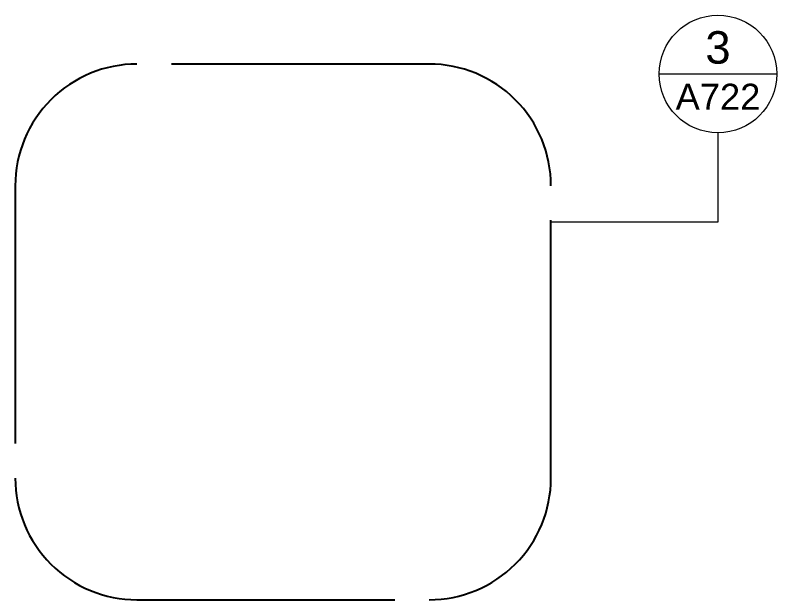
# Model space of a CAD drawing. Header units: millimetres. Extents: x 6384 to 7139, y 3709 to 4012.
# Drawn here: x 6676.89 to 6695.66, y 3997.23 to 4011.63 of the extents above; entities that cross this region are included whole.
import ezdxf
from ezdxf.enums import TextEntityAlignment as Align

# ---------------------------------------------------------------- set-up
doc = ezdxf.new("R2010")
doc.units = ezdxf.units.MM
doc.linetypes.add('TRATTOPUNTO', pattern=[25.4, 12.7, -6.35, 0, -6.35])
doc.layers.add('A-ANNO-SYMB', color=3, linetype='Continuous', lineweight=15)
doc.layers.add('simboli tratteggiati', color=1, linetype='Continuous')
doc.styles.add('ARIAL', font='arial.ttf')
doc.styles.get("Standard").update_dxf_attribs({"font": 'arial.ttf'})

# ---------------------------------------------------------------- blocks, each defined once
blk = doc.blocks.new('DETAGLI')
at = {"layer": 'A-ANNO-SYMB', "linetype": 'Continuous'}
blk.add_line((486.66, 356.17), (504.76, 356.17), dxfattribs=at)
blk.add_circle((495.71, 356.17), 9.05, dxfattribs=at)
for tag, p in [('TAVOLA', (495.71, 362.76)), ('SEZIONE', (495.71, 354.67))]:
    blk.add_attdef(tag, text='', height=5, dxfattribs=at).set_placement(p, align=Align.TOP_CENTER)

msp = doc.modelspace()

# ---------------------------------------------------------------- linework, layer by layer
at = {"layer": 'A-ANNO-SYMB'}
for p, q in [((6694.21, 4008.734), (6694.21, 4006.534)), ((6694.21, 4006.534), (6690.095, 4006.534))]:
    msp.add_line(p, q, dxfattribs=at)
at = {"layer": 'simboli tratteggiati', "linetype": 'TRATTOPUNTO', "ltscale": 0.5}
msp.add_lwpolyline([(6679.895, 3997.227), (6687.095, 3997.227, 0.414214), (6690.095, 4000.227), (6690.095, 4007.427, 0.414214), (6687.095, 4010.427), (6679.895, 4010.427, 0.414214), (6676.895, 4007.427), (6676.895, 4000.227, 0.414214)], format="xyb", close=True, dxfattribs=at)

# ---------------------------------------------------------------- block references
at = {"layer": 'A-ANNO-SYMB'}
ref = msp.add_blockref('DETAGLI', (6614.896, 3953.195), dxfattribs=dict(at, xscale=0.16, yscale=0.16, zscale=0.16))
ref.add_attrib('SEZIONE', 'A722', dxfattribs={"linetype": 'Continuous', "height": 0.64, "style": 'ARIAL'}).set_placement((6694.21, 4009.942), align=Align.TOP_CENTER)
ref.add_attrib('TAVOLA', '3', dxfattribs={"linetype": 'Continuous', "height": 0.8, "style": 'ARIAL'}).set_placement((6694.21, 4011.237), align=Align.TOP_CENTER)

doc.saveas('drawing.dxf')
